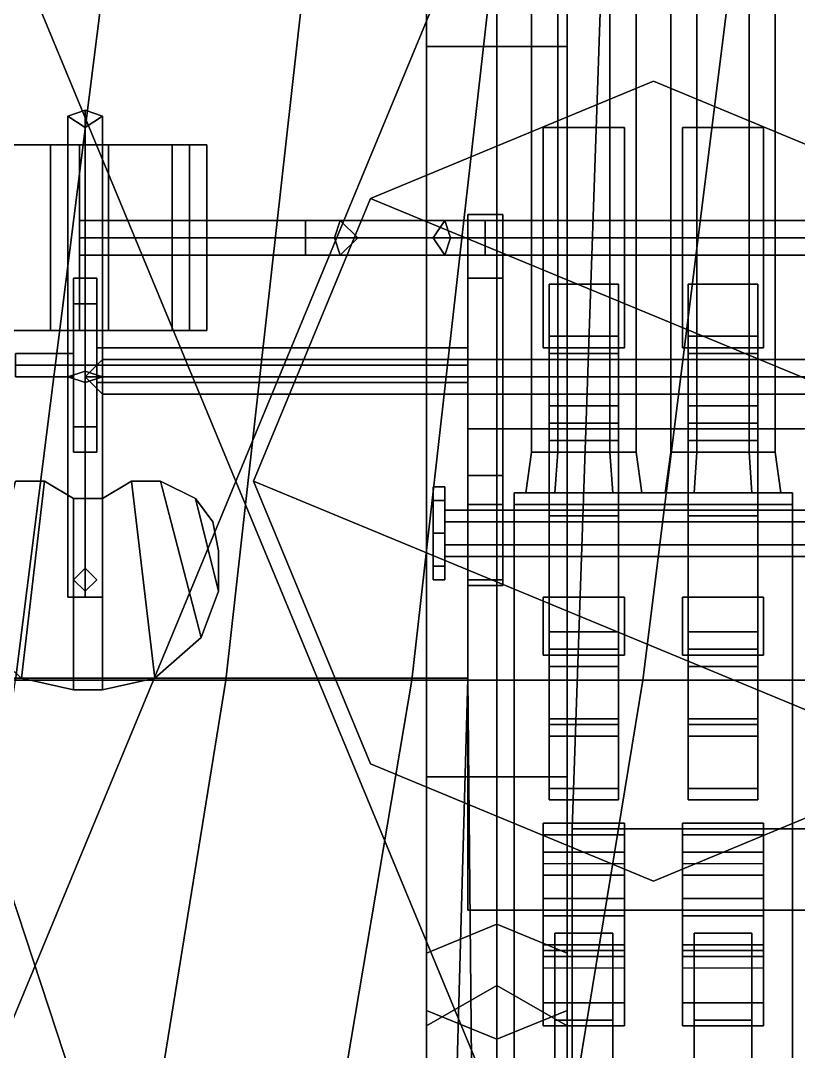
# Model space of a CAD drawing. Header units: millimetres. Extents: x -6 to 6, y -93 to 86.
# Drawn here: x -4.551 to -3.21, y 24.936 to 26.715 of the extents above; entities that cross this region are included whole.
import ezdxf

# ---------------------------------------------------------------- set-up
doc = ezdxf.new("R2010")
doc.units = ezdxf.units.MM
for name, color, linetype in [('boats', 1, 'Continuous'), ('gun', 1, 'Continuous'), ('sleeve', 5, 'Continuous'), ('turret', 2, 'Continuous')]:
    doc.layers.add(name, color=color, linetype=linetype)

msp = doc.modelspace()

# ---------------------------------------------------------------- linework, layer by layer
for points in [[(5.1242, 29.9242, 4.846), (-5.1242, 29.9242, 4.846), (-5.3986, 25.5766, 4.6493), (5.3986, 25.5766, 4.6493)], [(-4.7826, 29.9242, 4.0023), (-4.4203, 29.9242, 2.8791), (-4.9586, 25.5766, 1.963), (-5.2329, 25.5766, 3.4692)], [(-4.4203, 29.9242, 2.8791), (-4.0114, 29.9242, 1.2849), (-4.5601, 25.5766, 0.3998), (-4.9586, 25.5766, 1.963)], [(-4.0114, 29.9242, 1.2849), (-3.7112, 29.9242, -0.066), (-4.1977, 25.5766, -0.7078), (-4.5601, 25.5766, 0.3998)], [(-3.7112, 29.9242, -0.066), (-3.3851, 29.9242, -0.9873), (-3.8768, 25.5766, -1.4325), (-4.1977, 25.5766, -0.7078)], [(-3.3851, 29.9242, -0.9873), (-2.9348, 29.9242, -1.8258), (-3.4783, 25.5766, -2.1105), (-3.8768, 25.5766, -1.4325)], [(-2.9348, 29.9242, -1.8258), (-2.5673, 29.9242, -2.4211), (-2.9917, 25.5766, -2.6695), (-3.4783, 25.5766, -2.1105)], [(3.6, 25.32, 6.73), (3.49, 28.54, 6.92), (-3.49, 28.54, 6.92), (-3.6, 25.32, 6.73)], [(-3.49, 28.54, 6.92), (-3.49, 28.54, 4.78), (-3.6, 25.32, 4.63), (-3.6, 25.32, 6.73)], [(-4.6904, 24.6896, 6.71), (-3.46, 27.66, 6.86), (-4.6904, 27.1504, 6.84), (-5.2, 25.92, 6.77)], [(-3.46, 24.18, 6.7), (-4.6904, 27.1504, 6.84), (-3.46, 27.66, 6.86), (-2.2296, 24.6896, 6.71)], [(-3.46, 24.18, 6.7), (-2.2296, 27.1504, 6.84), (-3.46, 27.66, 6.86), (-4.6904, 24.6896, 6.71)], [(-4.6904, 24.6896, 6.71), (-5.2, 25.92, 6.77), (-4.6904, 27.1504, 6.84), (-3.46, 24.18, 6.7)], [(5.3986, 25.5766, 4.6493), (-5.3986, 25.5766, 4.6493), (-5.7143, 21.319, 4.3646), (5.7143, 21.319, 4.3646)], [(-4.5601, 25.5766, 0.3998), (-4.1977, 25.5766, -0.7078), (-4.8861, 21.319, -0.7078), (-5.1967, 21.319, 0.3998)], [(-4.1977, 25.5766, -0.7078), (-3.8768, 25.5766, -1.4325), (-4.5963, 21.319, -1.4325), (-4.8861, 21.319, -0.7078)], [(-3.8768, 25.5766, -1.4325), (-3.4783, 25.5766, -2.1105), (-4.177, 21.319, -2.1105), (-4.5963, 21.319, -1.4325)], [(-3.4783, 25.5766, -2.1105), (-2.9917, 25.5766, -2.6695), (-3.6491, 21.319, -2.6695), (-4.177, 21.319, -2.1105)], [(-2.9917, 25.5766, -2.6695), (-2.588, 25.5766, -3.0267), (-3.1418, 21.319, -3.0267), (-3.6491, 21.319, -2.6695)], [(3.6, 16.04, 6.49), (3.6, 25.32, 6.73), (-3.6, 25.32, 6.73), (-3.6, 16.04, 6.49)], [(-3.6, 25.32, 6.73), (-3.6, 25.32, 4.47), (-3.6, 16.04, 4.19), (-3.6, 16.04, 6.49)]]:
    msp.add_3dface(points)
at = {"layer": 'boats'}
for points in [[(-3.73, 26.67, 4.9), (-3.8512, 26.67, 4.97), (-3.8512, 27.0731, 5.1369), (-3.73, 27.1225, 5.0875)], [(-3.73, 27.1225, 5.9925), (-3.8512, 27.0731, 5.9431), (-3.8512, 26.67, 6.11), (-3.73, 26.67, 6.18)], [(-3.6088, 26.67, 4.97), (-3.73, 26.67, 4.9), (-3.73, 27.1225, 5.0875), (-3.6088, 27.0731, 5.1369)], [(-3.6088, 27.0731, 5.9431), (-3.73, 27.1225, 5.9925), (-3.73, 26.67, 6.18), (-3.6088, 26.67, 6.11)], [(-3.6088, 26.67, 5.11), (-3.6088, 25.41, 5.11), (-3.6088, 27.1, 5.54), (-3.6088, 26.9741, 5.2359)], [(-3.6088, 26.9741, 5.2359), (-3.6088, 27.1, 5.54), (-3.6088, 25.41, 5.11), (-3.6088, 26.67, 5.11)], [(-3.6088, 27.1, 5.54), (-3.6088, 26.9741, 5.8441), (-3.6088, 25.1059, 5.2359), (-3.6088, 25.41, 5.11)], [(-3.6088, 25.41, 5.11), (-3.6088, 25.1059, 5.2359), (-3.6088, 26.9741, 5.8441), (-3.6088, 27.1, 5.54)], [(-3.8512, 27.0731, 5.9431), (-3.8512, 26.9741, 5.8441), (-3.8512, 26.67, 5.97), (-3.8512, 26.67, 6.11)], [(-3.8512, 26.67, 4.97), (-3.8512, 26.67, 5.11), (-3.8512, 26.9741, 5.2359), (-3.8512, 27.0731, 5.1369)], [(-3.6088, 26.9741, 5.8441), (-3.6088, 27.0731, 5.9431), (-3.6088, 26.67, 6.11), (-3.6088, 26.67, 5.97)], [(-3.6088, 26.67, 5.11), (-3.6088, 26.67, 4.97), (-3.6088, 27.0731, 5.1369), (-3.6088, 26.9741, 5.2359)], [(-3.8512, 26.9741, 5.8441), (-3.73, 26.9246, 5.7946), (-3.73, 26.67, 5.9), (-3.8512, 26.67, 5.97)], [(-3.8512, 26.67, 5.11), (-3.73, 26.67, 5.18), (-3.73, 26.9246, 5.2854), (-3.8512, 26.9741, 5.2359)], [(-3.73, 26.9246, 5.7946), (-3.6088, 26.9741, 5.8441), (-3.6088, 26.67, 5.97), (-3.73, 26.67, 5.9)], [(-3.73, 26.67, 5.18), (-3.6088, 26.67, 5.11), (-3.6088, 26.9741, 5.2359), (-3.73, 26.9246, 5.2854)], [(-3.6088, 26.67, 5.97), (-3.6088, 26.9741, 5.8441), (-3.6088, 25.1059, 5.2359), (-3.6088, 24.98, 5.54)], [(-3.6088, 24.98, 5.54), (-3.6088, 25.1059, 5.2359), (-3.6088, 26.9741, 5.8441), (-3.6088, 26.67, 5.97)], [(-3.73, 25.41, 5.9), (-3.8512, 25.41, 5.97), (-3.8512, 26.67, 5.97), (-3.73, 26.67, 5.9)], [(-3.73, 25.41, 4.9), (-3.8512, 25.41, 4.97), (-3.8512, 26.67, 4.97), (-3.73, 26.67, 4.9)], [(-3.8512, 25.41, 4.97), (-3.8512, 25.41, 5.11), (-3.8512, 26.67, 5.11), (-3.8512, 26.67, 4.97)], [(-3.8512, 25.41, 5.11), (-3.73, 25.41, 5.18), (-3.73, 26.67, 5.18), (-3.8512, 26.67, 5.11)], [(-3.8512, 25.41, 5.97), (-3.8512, 25.41, 6.11), (-3.8512, 26.67, 6.11), (-3.8512, 26.67, 5.97)], [(-3.8512, 25.41, 6.11), (-3.73, 25.41, 6.18), (-3.73, 26.67, 6.18), (-3.8512, 26.67, 6.11)], [(-3.6088, 25.41, 5.97), (-3.73, 25.41, 5.9), (-3.73, 26.67, 5.9), (-3.6088, 26.67, 5.97)], [(-3.6088, 25.41, 4.97), (-3.73, 25.41, 4.9), (-3.73, 26.67, 4.9), (-3.6088, 26.67, 4.97)], [(-3.73, 25.41, 5.18), (-3.6088, 25.41, 5.11), (-3.6088, 26.67, 5.11), (-3.73, 26.67, 5.18)], [(-3.73, 25.41, 6.18), (-3.6088, 25.41, 6.11), (-3.6088, 26.67, 6.11), (-3.73, 26.67, 6.18)], [(-3.6088, 25.1059, 5.8441), (-3.6088, 24.98, 5.54), (-3.6088, 26.67, 5.97), (-3.6088, 25.41, 5.97)], [(-3.6088, 25.41, 5.97), (-3.6088, 26.67, 5.97), (-3.6088, 24.98, 5.54), (-3.6088, 25.1059, 5.8441)], [(-3.6088, 25.41, 5.11), (-3.6088, 25.41, 4.97), (-3.6088, 26.67, 4.97), (-3.6088, 26.67, 5.11)], [(-3.6088, 25.41, 6.11), (-3.6088, 25.41, 5.97), (-3.6088, 26.67, 5.97), (-3.6088, 26.67, 6.11)], [(-3.8512, 25.41, 6.11), (-3.8512, 25.41, 5.97), (-3.8512, 25.1059, 5.8441), (-3.8512, 25.0069, 5.9431)], [(-3.8512, 25.41, 5.97), (-3.73, 25.41, 5.9), (-3.73, 25.1554, 5.7946), (-3.8512, 25.1059, 5.8441)], [(-3.73, 24.9575, 5.0875), (-3.8512, 25.0069, 5.1369), (-3.8512, 25.41, 4.97), (-3.73, 25.41, 4.9)], [(-3.8512, 25.0069, 5.1369), (-3.8512, 25.1059, 5.2359), (-3.8512, 25.41, 5.11), (-3.8512, 25.41, 4.97)], [(-3.8512, 25.1059, 5.2359), (-3.73, 25.1554, 5.2854), (-3.73, 25.41, 5.18), (-3.8512, 25.41, 5.11)], [(-3.73, 25.41, 6.18), (-3.8512, 25.41, 6.11), (-3.8512, 25.0069, 5.9431), (-3.73, 24.9575, 5.9925)], [(-3.73, 25.41, 5.9), (-3.6088, 25.41, 5.97), (-3.6088, 25.1059, 5.8441), (-3.73, 25.1554, 5.7946)], [(-3.73, 25.1554, 5.2854), (-3.6088, 25.1059, 5.2359), (-3.6088, 25.41, 5.11), (-3.73, 25.41, 5.18)], [(-3.6088, 25.0069, 5.1369), (-3.73, 24.9575, 5.0875), (-3.73, 25.41, 4.9), (-3.6088, 25.41, 4.97)], [(-3.6088, 25.41, 6.11), (-3.73, 25.41, 6.18), (-3.73, 24.9575, 5.9925), (-3.6088, 25.0069, 5.9431)], [(-3.6088, 25.41, 5.97), (-3.6088, 25.41, 6.11), (-3.6088, 25.0069, 5.9431), (-3.6088, 25.1059, 5.8441)], [(-3.6088, 25.1059, 5.2359), (-3.6088, 25.0069, 5.1369), (-3.6088, 25.41, 4.97), (-3.6088, 25.41, 5.11)], [(-3.8512, 25.1059, 5.8441), (-3.73, 25.1554, 5.7946), (-3.73, 25.05, 5.54), (-3.8512, 24.98, 5.54)], [(-3.8512, 24.98, 5.54), (-3.73, 25.05, 5.54), (-3.73, 25.1554, 5.2854), (-3.8512, 25.1059, 5.2359)], [(-3.73, 25.1554, 5.7946), (-3.6088, 25.1059, 5.8441), (-3.6088, 24.98, 5.54), (-3.73, 25.05, 5.54)], [(-3.73, 25.05, 5.54), (-3.6088, 24.98, 5.54), (-3.6088, 25.1059, 5.2359), (-3.73, 25.1554, 5.2854)], [(-3.8512, 25.0069, 5.9431), (-3.8512, 25.1059, 5.8441), (-3.8512, 24.98, 5.54), (-3.8512, 24.84, 5.54)], [(-3.8512, 24.84, 5.54), (-3.8512, 24.98, 5.54), (-3.8512, 25.1059, 5.2359), (-3.8512, 25.0069, 5.1369)], [(-3.6088, 25.1059, 5.8441), (-3.6088, 25.0069, 5.9431), (-3.6088, 24.84, 5.54), (-3.6088, 24.98, 5.54)], [(-3.6088, 24.98, 5.54), (-3.6088, 24.84, 5.54), (-3.6088, 25.0069, 5.1369), (-3.6088, 25.1059, 5.2359)], [(-3.73, 24.9575, 5.9925), (-3.8512, 25.0069, 5.9431), (-3.8512, 24.84, 5.54), (-3.73, 24.77, 5.54)], [(-3.73, 24.77, 5.54), (-3.8512, 24.84, 5.54), (-3.8512, 25.0069, 5.1369), (-3.73, 24.9575, 5.0875)], [(-3.6088, 25.0069, 5.9431), (-3.73, 24.9575, 5.9925), (-3.73, 24.77, 5.54), (-3.6088, 24.84, 5.54)], [(-3.6088, 24.84, 5.54), (-3.73, 24.77, 5.54), (-3.73, 24.9575, 5.0875), (-3.6088, 25.0069, 5.1369)]]:
    msp.add_3dface(points, dxfattribs=at)
at = {"layer": 'gun'}
for points in [[(-3.625, 25.97, 8.3321), (-3.67, 25.97, 8.41), (-3.67, 27.01, 8.41), (-3.625, 27.01, 8.3321)], [(-3.67, 25.97, 8.41), (-3.625, 25.97, 8.4879), (-3.625, 27.01, 8.4879), (-3.67, 27.01, 8.41)], [(-3.535, 25.97, 8.3321), (-3.625, 25.97, 8.3321), (-3.625, 27.01, 8.3321), (-3.535, 27.01, 8.3321)], [(-3.625, 25.97, 8.4879), (-3.535, 25.97, 8.4879), (-3.535, 27.01, 8.4879), (-3.625, 27.01, 8.4879)], [(-3.49, 25.97, 8.41), (-3.535, 25.97, 8.3321), (-3.535, 27.01, 8.3321), (-3.49, 27.01, 8.41)], [(-3.535, 25.97, 8.4879), (-3.49, 25.97, 8.41), (-3.49, 27.01, 8.41), (-3.535, 27.01, 8.4879)], [(-3.385, 25.97, 8.3321), (-3.43, 25.97, 8.41), (-3.43, 27.01, 8.41), (-3.385, 27.01, 8.3321)], [(-3.43, 25.97, 8.41), (-3.385, 25.97, 8.4879), (-3.385, 27.01, 8.4879), (-3.43, 27.01, 8.41)], [(-3.295, 25.97, 8.3321), (-3.385, 25.97, 8.3321), (-3.385, 27.01, 8.3321), (-3.295, 27.01, 8.3321)], [(-3.385, 25.97, 8.4879), (-3.295, 25.97, 8.4879), (-3.295, 27.01, 8.4879), (-3.385, 27.01, 8.4879)], [(-3.25, 25.97, 8.41), (-3.295, 25.97, 8.3321), (-3.295, 27.01, 8.3321), (-3.25, 27.01, 8.41)], [(-3.295, 25.97, 8.4879), (-3.25, 25.97, 8.41), (-3.25, 27.01, 8.41), (-3.295, 27.01, 8.4879)]]:
    msp.add_3dface(points, dxfattribs=at)
at = {"layer": 'sleeve'}
for points in [[(-3.65, 26.15, 8.32), (-3.65, 26.53, 8.32), (-3.51, 26.53, 8.32), (-3.51, 26.15, 8.32)], [(-3.51, 26.15, 8.6), (-3.51, 26.53, 8.6), (-3.65, 26.53, 8.6), (-3.65, 26.15, 8.6)], [(-3.51, 26.53, 8.6), (-3.51, 26.53, 8.32), (-3.65, 26.53, 8.32), (-3.65, 26.53, 8.6)], [(-3.65, 26.53, 8.6), (-3.65, 26.53, 8.32), (-3.65, 26.15, 8.32), (-3.65, 26.15, 8.6)], [(-3.51, 26.15, 8.32), (-3.51, 26.53, 8.32), (-3.51, 26.53, 8.6), (-3.51, 26.15, 8.6)], [(-3.27, 26.53, 8.6), (-3.27, 26.53, 8.32), (-3.41, 26.53, 8.32), (-3.41, 26.53, 8.6)], [(-3.41, 26.15, 8.32), (-3.41, 26.53, 8.32), (-3.27, 26.53, 8.32), (-3.27, 26.15, 8.32)], [(-3.41, 26.53, 8.6), (-3.41, 26.53, 8.32), (-3.41, 26.15, 8.32), (-3.41, 26.15, 8.6)], [(-3.27, 26.15, 8.6), (-3.27, 26.53, 8.6), (-3.41, 26.53, 8.6), (-3.41, 26.15, 8.6)], [(-3.27, 26.15, 8.32), (-3.27, 26.53, 8.32), (-3.27, 26.53, 8.6), (-3.27, 26.15, 8.6)], [(-4.58, 26.5, 8.52), (-4.54, 26.5, 8.56), (-4.52, 26.5, 8.55), (-4.56, 26.5, 8.51)], [(-4.56, 26.5, 8.51), (-4.52, 26.5, 8.55), (-4.54, 26.5, 8.56), (-4.58, 26.5, 8.52)], [(-4.53, 26.5, 8.51), (-4.38, 26.5, 8.51), (-4.36, 26.5, 8.47), (-4.55, 26.5, 8.47)], [(-4.55, 26.5, 8.47), (-4.36, 26.5, 8.47), (-4.38, 26.5, 8.51), (-4.53, 26.5, 8.51)], [(-4.55, 26.5, 8.43), (-4.36, 26.5, 8.43), (-4.36, 26.5, 8.47), (-4.55, 26.5, 8.47)], [(-4.55, 26.5, 8.47), (-4.36, 26.5, 8.47), (-4.36, 26.5, 8.43), (-4.55, 26.5, 8.43)], [(-4.55, 26.5, 8.43), (-4.36, 26.5, 8.43), (-4.38, 26.5, 8.39), (-4.53, 26.5, 8.39)], [(-4.53, 26.5, 8.39), (-4.38, 26.5, 8.39), (-4.36, 26.5, 8.43), (-4.55, 26.5, 8.43)], [(-4.52, 26.5, 8.55), (-4.48, 26.5, 8.57), (-4.49, 26.5, 8.59), (-4.54, 26.5, 8.56)], [(-4.54, 26.5, 8.56), (-4.49, 26.5, 8.59), (-4.48, 26.5, 8.57), (-4.52, 26.5, 8.55)], [(-4.48, 26.5, 8.54), (-4.43, 26.5, 8.54), (-4.38, 26.5, 8.51), (-4.53, 26.5, 8.51)], [(-4.53, 26.5, 8.51), (-4.38, 26.5, 8.51), (-4.43, 26.5, 8.54), (-4.48, 26.5, 8.54)], [(-4.53, 26.5, 8.39), (-4.38, 26.5, 8.39), (-4.43, 26.5, 8.36), (-4.48, 26.5, 8.36)], [(-4.48, 26.5, 8.36), (-4.43, 26.5, 8.36), (-4.38, 26.5, 8.39), (-4.53, 26.5, 8.39)], [(-4.4, 26.5, 8.33), (-4.45, 26.5, 8.3), (-4.5, 26.5, 8.33), (-4.45, 26.5, 8.36)], [(-4.5, 26.5, 8.33), (-4.45, 26.5, 8.3), (-4.45, 26.18, 8.3), (-4.5, 26.18, 8.33)], [(-4.45, 26.5, 8.36), (-4.5, 26.5, 8.33), (-4.5, 26.18, 8.33), (-4.45, 26.18, 8.36)], [(-4.49, 26.5, 8.59), (-4.41, 26.5, 8.59), (-4.43, 26.5, 8.57), (-4.48, 26.5, 8.57)], [(-4.48, 26.5, 8.57), (-4.43, 26.5, 8.57), (-4.41, 26.5, 8.59), (-4.49, 26.5, 8.59)], [(-4.45, 26.5, 8.3), (-4.4, 26.5, 8.33), (-4.4, 26.18, 8.33), (-4.45, 26.18, 8.3)], [(-4.4, 26.5, 8.33), (-4.45, 26.5, 8.36), (-4.45, 26.18, 8.36), (-4.4, 26.18, 8.33)], [(-4.43, 26.5, 8.57), (-4.37, 26.5, 8.54), (-4.35, 26.5, 8.55), (-4.41, 26.5, 8.59)], [(-4.41, 26.5, 8.59), (-4.35, 26.5, 8.55), (-4.37, 26.5, 8.54), (-4.43, 26.5, 8.57)], [(-4.35, 26.5, 8.55), (-4.25, 26.5, 8.38), (-4.27, 26.5, 8.37), (-4.37, 26.5, 8.54)], [(-4.37, 26.5, 8.54), (-4.27, 26.5, 8.37), (-4.25, 26.5, 8.38), (-4.35, 26.5, 8.55)], [(-4.23, 26.5, 8.38), (-4.26, 26.5, 8.35), (-4.29, 26.5, 8.38), (-4.26, 26.5, 8.41)], [(-4.29, 26.5, 8.38), (-4.26, 26.5, 8.35), (-4.26, 26.18, 8.35), (-4.29, 26.18, 8.38)], [(-4.26, 26.5, 8.41), (-4.29, 26.5, 8.38), (-4.29, 26.18, 8.38), (-4.26, 26.18, 8.41)], [(-4.26, 26.5, 8.35), (-4.23, 26.5, 8.38), (-4.23, 26.18, 8.38), (-4.26, 26.18, 8.35)], [(-4.23, 26.5, 8.38), (-4.26, 26.5, 8.41), (-4.26, 26.18, 8.41), (-4.23, 26.18, 8.38)], [(-4.45, 26.34, 8.3), (-4.45, 26.37, 8.33), (-4.06, 26.37, 8.33), (-4.06, 26.34, 8.3)], [(-4.45, 26.37, 8.33), (-4.45, 26.34, 8.36), (-4.06, 26.34, 8.36), (-4.06, 26.37, 8.33)], [(-4.06, 26.34, 8.3), (-4.06, 26.37, 8.33), (-4, 26.37, 8.35), (-3.97, 26.34, 8.34)], [(-4.06, 26.37, 8.33), (-4.06, 26.34, 8.36), (-4.01, 26.34, 8.37), (-4, 26.37, 8.35)], [(-4, 26.37, 8.35), (-4.01, 26.34, 8.37), (-3.84, 26.34, 8.54), (-3.82, 26.37, 8.52)], [(-3.97, 26.34, 8.34), (-4, 26.37, 8.35), (-3.82, 26.37, 8.52), (-3.81, 26.34, 8.49)], [(-3.82, 26.37, 8.52), (-3.84, 26.34, 8.54), (-3.75, 26.34, 8.58), (-3.75, 26.37, 8.55)], [(-3.81, 26.34, 8.49), (-3.82, 26.37, 8.52), (-3.75, 26.37, 8.55), (-3.75, 26.34, 8.52)], [(-3.17, 26.37, 8.55), (-3.17, 26.34, 8.52), (-3.75, 26.34, 8.52), (-3.75, 26.37, 8.55)], [(-3.17, 26.34, 8.58), (-3.17, 26.37, 8.55), (-3.75, 26.37, 8.55), (-3.75, 26.34, 8.58)], [(-4.45, 26.31, 8.33), (-4.45, 26.34, 8.3), (-4.06, 26.34, 8.3), (-4.06, 26.31, 8.33)], [(-4.45, 26.34, 8.36), (-4.45, 26.31, 8.33), (-4.06, 26.31, 8.33), (-4.06, 26.34, 8.36)], [(-4.06, 26.31, 8.33), (-4.06, 26.34, 8.3), (-3.97, 26.34, 8.34), (-4, 26.31, 8.35)], [(-4.06, 26.34, 8.36), (-4.06, 26.31, 8.33), (-4, 26.31, 8.35), (-4.01, 26.34, 8.37)], [(-4.01, 26.34, 8.37), (-4, 26.31, 8.35), (-3.82, 26.31, 8.52), (-3.84, 26.34, 8.54)], [(-4, 26.31, 8.35), (-3.97, 26.34, 8.34), (-3.81, 26.34, 8.49), (-3.82, 26.31, 8.52)], [(-3.84, 26.34, 8.54), (-3.82, 26.31, 8.52), (-3.75, 26.31, 8.55), (-3.75, 26.34, 8.58)], [(-3.82, 26.31, 8.52), (-3.81, 26.34, 8.49), (-3.75, 26.34, 8.52), (-3.75, 26.31, 8.55)], [(-3.17, 26.34, 8.52), (-3.17, 26.31, 8.55), (-3.75, 26.31, 8.55), (-3.75, 26.34, 8.52)], [(-3.17, 26.31, 8.55), (-3.17, 26.34, 8.58), (-3.75, 26.34, 8.58), (-3.75, 26.31, 8.55)], [(-3.64, 26.17, 8.03), (-3.64, 26.05, 8.07), (-3.64, 26.14, 8.14), (-3.64, 26.26, 8.14)], [(-3.52, 26.26, 8.14), (-3.52, 26.17, 8.03), (-3.64, 26.17, 8.03), (-3.64, 26.26, 8.14)], [(-3.64, 26.26, 8.14), (-3.64, 26.14, 8.14), (-3.52, 26.14, 8.14), (-3.52, 26.26, 8.14)], [(-3.52, 26.14, 8.14), (-3.52, 26.05, 8.07), (-3.52, 26.17, 8.03), (-3.52, 26.26, 8.14)], [(-3.4, 26.17, 8.03), (-3.4, 26.05, 8.07), (-3.4, 26.14, 8.14), (-3.4, 26.26, 8.14)], [(-3.28, 26.26, 8.14), (-3.28, 26.17, 8.03), (-3.4, 26.17, 8.03), (-3.4, 26.26, 8.14)], [(-3.4, 26.26, 8.14), (-3.4, 26.14, 8.14), (-3.28, 26.14, 8.14), (-3.28, 26.26, 8.14)], [(-3.28, 26.14, 8.14), (-3.28, 26.05, 8.07), (-3.28, 26.17, 8.03), (-3.28, 26.26, 8.14)], [(-4.56, 26.18, 8.51), (-4.52, 26.18, 8.55), (-4.54, 26.18, 8.56), (-4.58, 26.18, 8.52)], [(-4.58, 26.18, 8.52), (-4.54, 26.18, 8.56), (-4.52, 26.18, 8.55), (-4.56, 26.18, 8.51)], [(-4.54, 26.18, 8.56), (-4.49, 26.18, 8.59), (-4.48, 26.18, 8.57), (-4.52, 26.18, 8.55)], [(-4.52, 26.18, 8.55), (-4.48, 26.18, 8.57), (-4.49, 26.18, 8.59), (-4.54, 26.18, 8.56)], [(-4.45, 26.18, 8.36), (-4.5, 26.18, 8.33), (-4.45, 26.18, 8.3), (-4.4, 26.18, 8.33)], [(-4.48, 26.18, 8.57), (-4.43, 26.18, 8.57), (-4.41, 26.18, 8.59), (-4.49, 26.18, 8.59)], [(-4.49, 26.18, 8.59), (-4.41, 26.18, 8.59), (-4.43, 26.18, 8.57), (-4.48, 26.18, 8.57)], [(-4.41, 26.18, 8.59), (-4.35, 26.18, 8.55), (-4.37, 26.18, 8.54), (-4.43, 26.18, 8.57)], [(-4.43, 26.18, 8.57), (-4.37, 26.18, 8.54), (-4.35, 26.18, 8.55), (-4.41, 26.18, 8.59)], [(-4.37, 26.18, 8.54), (-4.27, 26.18, 8.37), (-4.25, 26.18, 8.38), (-4.35, 26.18, 8.55)], [(-4.35, 26.18, 8.55), (-4.25, 26.18, 8.38), (-4.27, 26.18, 8.37), (-4.37, 26.18, 8.54)], [(-4.26, 26.18, 8.41), (-4.29, 26.18, 8.38), (-4.26, 26.18, 8.35), (-4.23, 26.18, 8.38)], [(-3.64, 26.02, 7.94), (-3.64, 25.99, 8.03), (-3.64, 26.05, 8.07), (-3.64, 26.17, 8.03)], [(-3.52, 26.17, 8.03), (-3.52, 26.02, 7.94), (-3.64, 26.02, 7.94), (-3.64, 26.17, 8.03)], [(-3.52, 26.05, 8.07), (-3.52, 25.99, 8.03), (-3.52, 26.02, 7.94), (-3.52, 26.17, 8.03)], [(-3.4, 26.02, 7.94), (-3.4, 25.99, 8.03), (-3.4, 26.05, 8.07), (-3.4, 26.17, 8.03)], [(-3.28, 26.17, 8.03), (-3.28, 26.02, 7.94), (-3.4, 26.02, 7.94), (-3.4, 26.17, 8.03)], [(-3.28, 26.05, 8.07), (-3.28, 25.99, 8.03), (-3.28, 26.02, 7.94), (-3.28, 26.17, 8.03)], [(-3.65, 26.15, 8.6), (-3.65, 26.15, 8.32), (-3.51, 26.15, 8.32), (-3.51, 26.15, 8.6)], [(-3.41, 26.15, 8.6), (-3.41, 26.15, 8.32), (-3.27, 26.15, 8.32), (-3.27, 26.15, 8.6)], [(-3.64, 26.14, 8.14), (-3.64, 26.05, 8.07), (-3.52, 26.05, 8.07), (-3.52, 26.14, 8.14)], [(-3.4, 26.14, 8.14), (-3.4, 26.05, 8.07), (-3.28, 26.05, 8.07), (-3.28, 26.14, 8.14)], [(-3.64, 26.05, 8.07), (-3.64, 25.99, 8.03), (-3.52, 25.99, 8.03), (-3.52, 26.05, 8.07)], [(-3.4, 26.05, 8.07), (-3.4, 25.99, 8.03), (-3.28, 25.99, 8.03), (-3.28, 26.05, 8.07)], [(-3.64, 25.86, 7.9), (-3.64, 25.86, 8), (-3.64, 25.99, 8.03), (-3.64, 26.02, 7.94)], [(-3.52, 26.02, 7.94), (-3.52, 25.86, 7.9), (-3.64, 25.86, 7.9), (-3.64, 26.02, 7.94)], [(-3.52, 25.99, 8.03), (-3.52, 25.86, 8), (-3.52, 25.86, 7.9), (-3.52, 26.02, 7.94)], [(-3.4, 25.86, 7.9), (-3.4, 25.86, 8), (-3.4, 25.99, 8.03), (-3.4, 26.02, 7.94)], [(-3.28, 26.02, 7.94), (-3.28, 25.86, 7.9), (-3.4, 25.86, 7.9), (-3.4, 26.02, 7.94)], [(-3.28, 25.99, 8.03), (-3.28, 25.86, 8), (-3.28, 25.86, 7.9), (-3.28, 26.02, 7.94)], [(-3.64, 25.99, 8.03), (-3.64, 25.86, 8), (-3.52, 25.86, 8), (-3.52, 25.99, 8.03)], [(-3.4, 25.99, 8.03), (-3.4, 25.86, 8), (-3.28, 25.86, 8), (-3.28, 25.99, 8.03)], [(-3.625, 25.97, 8.4879), (-3.67, 25.97, 8.41), (-3.68, 25.9, 8.41), (-3.63, 25.9, 8.4966)], [(-3.67, 25.97, 8.41), (-3.625, 25.97, 8.3321), (-3.63, 25.9, 8.3234), (-3.68, 25.9, 8.41)], [(-3.535, 25.97, 8.4879), (-3.625, 25.97, 8.4879), (-3.63, 25.9, 8.4966), (-3.53, 25.9, 8.4966)], [(-3.625, 25.97, 8.3321), (-3.535, 25.97, 8.3321), (-3.53, 25.9, 8.3234), (-3.63, 25.9, 8.3234)], [(-3.49, 25.97, 8.41), (-3.535, 25.97, 8.4879), (-3.53, 25.9, 8.4966), (-3.48, 25.9, 8.41)], [(-3.535, 25.97, 8.3321), (-3.49, 25.97, 8.41), (-3.48, 25.9, 8.41), (-3.53, 25.9, 8.3234)], [(-3.385, 25.97, 8.4879), (-3.43, 25.97, 8.41), (-3.44, 25.9, 8.41), (-3.39, 25.9, 8.4966)], [(-3.43, 25.97, 8.41), (-3.385, 25.97, 8.3321), (-3.39, 25.9, 8.3234), (-3.44, 25.9, 8.41)], [(-3.295, 25.97, 8.4879), (-3.385, 25.97, 8.4879), (-3.39, 25.9, 8.4966), (-3.29, 25.9, 8.4966)], [(-3.385, 25.97, 8.3321), (-3.295, 25.97, 8.3321), (-3.29, 25.9, 8.3234), (-3.39, 25.9, 8.3234)], [(-3.25, 25.97, 8.41), (-3.295, 25.97, 8.4879), (-3.29, 25.9, 8.4966), (-3.24, 25.9, 8.41)], [(-3.295, 25.97, 8.3321), (-3.25, 25.97, 8.41), (-3.24, 25.9, 8.41), (-3.29, 25.9, 8.3234)], [(-3.84, 25.83, 8.49), (-3.84, 25.8866, 8.4666), (-3.84, 25.91, 8.41), (-3.84, 25.7734, 8.4666)], [(-3.84, 25.7734, 8.4666), (-3.84, 25.91, 8.41), (-3.84, 25.8866, 8.3534), (-3.84, 25.75, 8.41)], [(-3.84, 25.8866, 8.3534), (-3.84, 25.91, 8.41), (-3.82, 25.91, 8.41), (-3.82, 25.8866, 8.3534)], [(-3.84, 25.91, 8.41), (-3.84, 25.8866, 8.4666), (-3.82, 25.8866, 8.4666), (-3.82, 25.91, 8.41)], [(-3.82, 25.91, 8.41), (-3.82, 25.7734, 8.4666), (-3.82, 25.75, 8.41), (-3.82, 25.8866, 8.3534)], [(-3.82, 25.8866, 8.4666), (-3.82, 25.83, 8.49), (-3.82, 25.7734, 8.4666), (-3.82, 25.91, 8.41)], [(-3.7, 25.9, 8.51), (-3.7, 25.9, 8.31), (-3.7, 25.88, 8.24), (-3.7, 25.88, 8.55)], [(-3.22, 25.88, 8.55), (-3.22, 25.9, 8.51), (-3.7, 25.9, 8.51), (-3.7, 25.88, 8.55)], [(-3.22, 25.9, 8.51), (-3.22, 25.9, 8.31), (-3.7, 25.9, 8.31), (-3.7, 25.9, 8.51)], [(-3.7, 25.88, 8.24), (-3.7, 25.9, 8.31), (-3.22, 25.9, 8.31), (-3.22, 25.88, 8.24)], [(-3.22, 25.88, 8.24), (-3.22, 25.9, 8.31), (-3.22, 25.9, 8.51), (-3.22, 25.88, 8.55)], [(-3.84, 25.75, 8.41), (-3.84, 25.8866, 8.3534), (-3.84, 25.83, 8.33), (-3.84, 25.7734, 8.3534)], [(-3.84, 25.83, 8.33), (-3.84, 25.8866, 8.3534), (-3.82, 25.8866, 8.3534), (-3.82, 25.83, 8.33)], [(-3.84, 25.8866, 8.4666), (-3.84, 25.83, 8.49), (-3.82, 25.83, 8.49), (-3.82, 25.8866, 8.4666)], [(-3.82, 25.8866, 8.3534), (-3.82, 25.75, 8.41), (-3.82, 25.7734, 8.3534), (-3.82, 25.83, 8.33)], [(-3.7, 25.88, 8.55), (-3.7, 25.88, 8.24), (-3.7, 24.89, 8.24), (-3.7, 24.89, 8.55)], [(-3.7, 24.89, 8.24), (-3.7, 25.88, 8.24), (-3.22, 25.88, 8.24), (-3.22, 24.89, 8.24)], [(-3.22, 24.85, 8.55), (-3.22, 25.88, 8.55), (-3.7, 25.88, 8.55), (-3.7, 24.85, 8.55)], [(-3.22, 24.89, 8.24), (-3.22, 25.88, 8.24), (-3.22, 25.88, 8.55), (-3.22, 24.89, 8.55)], [(-3.82, 25.87, 8.41), (-3.82, 25.85, 8.4446), (-3.1, 25.85, 8.4446), (-3.1, 25.87, 8.41)], [(-3.82, 25.85, 8.3754), (-3.82, 25.87, 8.41), (-3.1, 25.87, 8.41), (-3.1, 25.85, 8.3754)], [(-3.52, 25.79, 8), (-3.52, 25.86, 8), (-3.64, 25.86, 8), (-3.64, 25.79, 8)], [(-3.64, 25.79, 8), (-3.64, 25.86, 8), (-3.64, 25.86, 7.9), (-3.64, 25.79, 7.9)], [(-3.64, 25.79, 7.9), (-3.64, 25.86, 7.9), (-3.52, 25.86, 7.9), (-3.52, 25.79, 7.9)], [(-3.52, 25.86, 7.9), (-3.52, 25.86, 8), (-3.52, 25.79, 8), (-3.52, 25.79, 7.9)], [(-3.28, 25.79, 8), (-3.28, 25.86, 8), (-3.4, 25.86, 8), (-3.4, 25.79, 8)], [(-3.4, 25.79, 8), (-3.4, 25.86, 8), (-3.4, 25.86, 7.9), (-3.4, 25.79, 7.9)], [(-3.4, 25.79, 7.9), (-3.4, 25.86, 7.9), (-3.28, 25.86, 7.9), (-3.28, 25.79, 7.9)], [(-3.28, 25.86, 7.9), (-3.28, 25.86, 8), (-3.28, 25.79, 8), (-3.28, 25.79, 7.9)], [(-3.82, 25.85, 8.4446), (-3.82, 25.81, 8.4446), (-3.1, 25.81, 8.4446), (-3.1, 25.85, 8.4446)], [(-3.82, 25.81, 8.3754), (-3.82, 25.85, 8.3754), (-3.1, 25.85, 8.3754), (-3.1, 25.81, 8.3754)], [(-3.84, 25.7734, 8.3534), (-3.84, 25.83, 8.33), (-3.82, 25.83, 8.33), (-3.82, 25.7734, 8.3534)], [(-3.84, 25.83, 8.49), (-3.84, 25.7734, 8.4666), (-3.82, 25.7734, 8.4666), (-3.82, 25.83, 8.49)], [(-3.82, 25.81, 8.4446), (-3.82, 25.79, 8.41), (-3.1, 25.79, 8.41), (-3.1, 25.81, 8.4446)], [(-3.82, 25.79, 8.41), (-3.82, 25.81, 8.3754), (-3.1, 25.81, 8.3754), (-3.1, 25.79, 8.41)], [(-3.64, 25.63, 7.94), (-3.64, 25.79, 7.9), (-3.52, 25.79, 7.9), (-3.52, 25.63, 7.94)], [(-3.52, 25.66, 8.03), (-3.52, 25.79, 8), (-3.64, 25.79, 8), (-3.64, 25.66, 8.03)], [(-3.64, 25.66, 8.03), (-3.64, 25.79, 8), (-3.64, 25.79, 7.9), (-3.64, 25.63, 7.94)], [(-3.52, 25.79, 7.9), (-3.52, 25.79, 8), (-3.52, 25.66, 8.03), (-3.52, 25.63, 7.94)], [(-3.4, 25.63, 7.94), (-3.4, 25.79, 7.9), (-3.28, 25.79, 7.9), (-3.28, 25.63, 7.94)], [(-3.28, 25.66, 8.03), (-3.28, 25.79, 8), (-3.4, 25.79, 8), (-3.4, 25.66, 8.03)], [(-3.4, 25.66, 8.03), (-3.4, 25.79, 8), (-3.4, 25.79, 7.9), (-3.4, 25.63, 7.94)], [(-3.28, 25.79, 7.9), (-3.28, 25.79, 8), (-3.28, 25.66, 8.03), (-3.28, 25.63, 7.94)], [(-3.84, 25.75, 8.41), (-3.84, 25.7734, 8.3534), (-3.82, 25.7734, 8.3534), (-3.82, 25.75, 8.41)], [(-3.84, 25.7734, 8.4666), (-3.84, 25.75, 8.41), (-3.82, 25.75, 8.41), (-3.82, 25.7734, 8.4666)], [(-3.51, 25.72, 8.58), (-3.51, 25.72, 8.55), (-3.65, 25.72, 8.55), (-3.65, 25.72, 8.58)], [(-3.65, 25.72, 8.58), (-3.65, 25.72, 8.55), (-3.65, 25.62, 8.55), (-3.65, 25.62, 8.58)], [(-3.51, 25.62, 8.58), (-3.51, 25.72, 8.58), (-3.65, 25.72, 8.58), (-3.65, 25.62, 8.58)], [(-3.51, 25.62, 8.55), (-3.51, 25.72, 8.55), (-3.51, 25.72, 8.58), (-3.51, 25.62, 8.58)], [(-3.27, 25.72, 8.58), (-3.27, 25.72, 8.55), (-3.41, 25.72, 8.55), (-3.41, 25.72, 8.58)], [(-3.41, 25.72, 8.58), (-3.41, 25.72, 8.55), (-3.41, 25.62, 8.55), (-3.41, 25.62, 8.58)], [(-3.27, 25.62, 8.58), (-3.27, 25.72, 8.58), (-3.41, 25.72, 8.58), (-3.41, 25.62, 8.58)], [(-3.27, 25.62, 8.55), (-3.27, 25.72, 8.55), (-3.27, 25.72, 8.58), (-3.27, 25.62, 8.58)], [(-3.52, 25.6, 8.07), (-3.52, 25.66, 8.03), (-3.64, 25.66, 8.03), (-3.64, 25.6, 8.07)], [(-3.64, 25.6, 8.07), (-3.64, 25.66, 8.03), (-3.64, 25.63, 7.94), (-3.64, 25.48, 8.03)], [(-3.52, 25.63, 7.94), (-3.52, 25.66, 8.03), (-3.52, 25.6, 8.07), (-3.52, 25.48, 8.03)], [(-3.28, 25.6, 8.07), (-3.28, 25.66, 8.03), (-3.4, 25.66, 8.03), (-3.4, 25.6, 8.07)], [(-3.4, 25.6, 8.07), (-3.4, 25.66, 8.03), (-3.4, 25.63, 7.94), (-3.4, 25.48, 8.03)], [(-3.28, 25.63, 7.94), (-3.28, 25.66, 8.03), (-3.28, 25.6, 8.07), (-3.28, 25.48, 8.03)], [(-3.64, 25.48, 8.03), (-3.64, 25.63, 7.94), (-3.52, 25.63, 7.94), (-3.52, 25.48, 8.03)], [(-3.4, 25.48, 8.03), (-3.4, 25.63, 7.94), (-3.28, 25.63, 7.94), (-3.28, 25.48, 8.03)], [(-3.65, 25.62, 8.58), (-3.65, 25.62, 8.55), (-3.51, 25.62, 8.55), (-3.51, 25.62, 8.58)], [(-3.41, 25.62, 8.58), (-3.41, 25.62, 8.55), (-3.27, 25.62, 8.55), (-3.27, 25.62, 8.58)], [(-3.52, 25.51, 8.14), (-3.52, 25.6, 8.07), (-3.64, 25.6, 8.07), (-3.64, 25.51, 8.14)], [(-3.64, 25.51, 8.14), (-3.64, 25.6, 8.07), (-3.64, 25.48, 8.03), (-3.64, 25.39, 8.14)], [(-3.52, 25.48, 8.03), (-3.52, 25.6, 8.07), (-3.52, 25.51, 8.14), (-3.52, 25.39, 8.14)], [(-3.28, 25.51, 8.14), (-3.28, 25.6, 8.07), (-3.4, 25.6, 8.07), (-3.4, 25.51, 8.14)], [(-3.4, 25.51, 8.14), (-3.4, 25.6, 8.07), (-3.4, 25.48, 8.03), (-3.4, 25.39, 8.14)], [(-3.28, 25.48, 8.03), (-3.28, 25.6, 8.07), (-3.28, 25.51, 8.14), (-3.28, 25.39, 8.14)], [(-3.52, 25.5, 8.2), (-3.52, 25.51, 8.14), (-3.64, 25.51, 8.14), (-3.64, 25.5, 8.2)], [(-3.64, 25.5, 8.2), (-3.64, 25.51, 8.14), (-3.64, 25.39, 8.14), (-3.64, 25.37, 8.2)], [(-3.52, 25.39, 8.14), (-3.52, 25.51, 8.14), (-3.52, 25.5, 8.2), (-3.52, 25.37, 8.2)], [(-3.28, 25.5, 8.2), (-3.28, 25.51, 8.14), (-3.4, 25.51, 8.14), (-3.4, 25.5, 8.2)], [(-3.4, 25.5, 8.2), (-3.4, 25.51, 8.14), (-3.4, 25.39, 8.14), (-3.4, 25.37, 8.2)], [(-3.28, 25.39, 8.14), (-3.28, 25.51, 8.14), (-3.28, 25.5, 8.2), (-3.28, 25.37, 8.2)], [(-3.52, 25.5, 8.24), (-3.52, 25.5, 8.2), (-3.64, 25.5, 8.2), (-3.64, 25.5, 8.24)], [(-3.64, 25.5, 8.24), (-3.64, 25.5, 8.2), (-3.64, 25.37, 8.2), (-3.64, 25.37, 8.24)], [(-3.52, 25.37, 8.2), (-3.52, 25.5, 8.2), (-3.52, 25.5, 8.24), (-3.52, 25.37, 8.24)], [(-3.28, 25.5, 8.24), (-3.28, 25.5, 8.2), (-3.4, 25.5, 8.2), (-3.4, 25.5, 8.24)], [(-3.4, 25.5, 8.24), (-3.4, 25.5, 8.2), (-3.4, 25.37, 8.2), (-3.4, 25.37, 8.24)], [(-3.28, 25.37, 8.2), (-3.28, 25.5, 8.2), (-3.28, 25.5, 8.24), (-3.28, 25.37, 8.24)], [(-3.64, 25.39, 8.14), (-3.64, 25.48, 8.03), (-3.52, 25.48, 8.03), (-3.52, 25.39, 8.14)], [(-3.4, 25.39, 8.14), (-3.4, 25.48, 8.03), (-3.28, 25.48, 8.03), (-3.28, 25.39, 8.14)], [(-3.64, 25.37, 8.2), (-3.64, 25.39, 8.14), (-3.52, 25.39, 8.14), (-3.52, 25.37, 8.2)], [(-3.4, 25.37, 8.2), (-3.4, 25.39, 8.14), (-3.28, 25.39, 8.14), (-3.28, 25.37, 8.2)], [(-3.64, 25.37, 8.24), (-3.64, 25.37, 8.2), (-3.52, 25.37, 8.2), (-3.52, 25.37, 8.24)], [(-3.4, 25.37, 8.24), (-3.4, 25.37, 8.2), (-3.28, 25.37, 8.2), (-3.28, 25.37, 8.24)], [(-3.51, 25.33, 8.77), (-3.51, 25.31, 8.72), (-3.65, 25.31, 8.72), (-3.65, 25.33, 8.77)], [(-3.51, 25.24, 8.8), (-3.51, 25.33, 8.77), (-3.65, 25.33, 8.77), (-3.65, 25.24, 8.8)], [(-3.65, 25.33, 8.77), (-3.65, 25.31, 8.72), (-3.65, 25.2, 8.7), (-3.65, 25.24, 8.8)], [(-3.51, 25.2, 8.7), (-3.51, 25.31, 8.72), (-3.51, 25.33, 8.77), (-3.51, 25.24, 8.8)], [(-3.27, 25.33, 8.77), (-3.27, 25.31, 8.72), (-3.41, 25.31, 8.72), (-3.41, 25.33, 8.77)], [(-3.41, 25.33, 8.77), (-3.41, 25.31, 8.72), (-3.41, 25.2, 8.7), (-3.41, 25.24, 8.8)], [(-3.27, 25.24, 8.8), (-3.27, 25.33, 8.77), (-3.41, 25.33, 8.77), (-3.41, 25.24, 8.8)], [(-3.27, 25.2, 8.7), (-3.27, 25.31, 8.72), (-3.27, 25.33, 8.77), (-3.27, 25.24, 8.8)], [(-3.51, 25.31, 8.72), (-3.51, 25.28, 8.65), (-3.65, 25.28, 8.65), (-3.65, 25.31, 8.72)], [(-3.65, 25.31, 8.72), (-3.65, 25.28, 8.65), (-3.65, 25.18, 8.6), (-3.65, 25.2, 8.7)], [(-3.51, 25.18, 8.6), (-3.51, 25.28, 8.65), (-3.51, 25.31, 8.72), (-3.51, 25.2, 8.7)], [(-3.41, 25.31, 8.72), (-3.41, 25.28, 8.65), (-3.41, 25.18, 8.6), (-3.41, 25.2, 8.7)], [(-3.27, 25.31, 8.72), (-3.27, 25.28, 8.65), (-3.41, 25.28, 8.65), (-3.41, 25.31, 8.72)], [(-3.27, 25.18, 8.6), (-3.27, 25.28, 8.65), (-3.27, 25.31, 8.72), (-3.27, 25.2, 8.7)], [(-3.51, 25.28, 8.65), (-3.51, 25.26, 8.55), (-3.65, 25.26, 8.55), (-3.65, 25.28, 8.65)], [(-3.65, 25.28, 8.65), (-3.65, 25.26, 8.55), (-3.65, 25.17, 8.55), (-3.65, 25.18, 8.6)], [(-3.51, 25.17, 8.55), (-3.51, 25.26, 8.55), (-3.51, 25.28, 8.65), (-3.51, 25.18, 8.6)], [(-3.27, 25.28, 8.65), (-3.27, 25.26, 8.55), (-3.41, 25.26, 8.55), (-3.41, 25.28, 8.65)], [(-3.41, 25.28, 8.65), (-3.41, 25.26, 8.55), (-3.41, 25.17, 8.55), (-3.41, 25.18, 8.6)], [(-3.27, 25.17, 8.55), (-3.27, 25.26, 8.55), (-3.27, 25.28, 8.65), (-3.27, 25.18, 8.6)], [(-3.65, 25.24, 8.8), (-3.65, 25.2, 8.7), (-3.51, 25.2, 8.7), (-3.51, 25.24, 8.8)], [(-3.41, 25.24, 8.8), (-3.41, 25.2, 8.7), (-3.27, 25.2, 8.7), (-3.27, 25.24, 8.8)], [(-3.65, 25.2, 8.7), (-3.65, 25.18, 8.6), (-3.51, 25.18, 8.6), (-3.51, 25.2, 8.7)], [(-3.41, 25.2, 8.7), (-3.41, 25.18, 8.6), (-3.27, 25.18, 8.6), (-3.27, 25.2, 8.7)], [(-3.65, 25.18, 8.6), (-3.65, 25.17, 8.55), (-3.51, 25.17, 8.55), (-3.51, 25.18, 8.6)], [(-3.51, 25.11, 8.87), (-3.51, 25.17, 8.84), (-3.65, 25.17, 8.84), (-3.65, 25.11, 8.87)], [(-3.51, 25.17, 8.84), (-3.51, 25.12, 8.7), (-3.65, 25.12, 8.7), (-3.65, 25.17, 8.84)], [(-3.65, 25.17, 8.84), (-3.65, 25.12, 8.7), (-3.65, 25.02, 8.64), (-3.65, 25.11, 8.87)], [(-3.51, 25.02, 8.64), (-3.51, 25.12, 8.7), (-3.51, 25.17, 8.84), (-3.51, 25.11, 8.87)], [(-3.41, 25.18, 8.6), (-3.41, 25.17, 8.55), (-3.27, 25.17, 8.55), (-3.27, 25.18, 8.6)], [(-3.27, 25.11, 8.87), (-3.27, 25.17, 8.84), (-3.41, 25.17, 8.84), (-3.41, 25.11, 8.87)], [(-3.27, 25.17, 8.84), (-3.27, 25.12, 8.7), (-3.41, 25.12, 8.7), (-3.41, 25.17, 8.84)], [(-3.41, 25.17, 8.84), (-3.41, 25.12, 8.7), (-3.41, 25.02, 8.64), (-3.41, 25.11, 8.87)], [(-3.27, 25.02, 8.64), (-3.27, 25.12, 8.7), (-3.27, 25.17, 8.84), (-3.27, 25.11, 8.87)], [(-3.53, 24.99, 7.51), (-3.53, 25.14, 7.46), (-3.63, 25.14, 7.46), (-3.63, 24.99, 7.51)], [(-3.63, 24.99, 7.51), (-3.63, 25.14, 7.46), (-3.63, 25.14, 7.34), (-3.63, 24.99, 7.39)], [(-3.63, 25.14, 7.34), (-3.63, 25.14, 7.46), (-3.53, 25.14, 7.46), (-3.53, 25.14, 7.34)], [(-3.63, 24.99, 7.39), (-3.63, 25.14, 7.34), (-3.53, 25.14, 7.34), (-3.53, 24.99, 7.39)], [(-3.53, 25.14, 7.34), (-3.53, 25.14, 7.46), (-3.53, 24.99, 7.51), (-3.53, 24.99, 7.39)], [(-3.29, 24.99, 7.51), (-3.29, 25.14, 7.46), (-3.39, 25.14, 7.46), (-3.39, 24.99, 7.51)], [(-3.39, 24.99, 7.51), (-3.39, 25.14, 7.46), (-3.39, 25.14, 7.34), (-3.39, 24.99, 7.39)], [(-3.39, 25.14, 7.34), (-3.39, 25.14, 7.46), (-3.29, 25.14, 7.46), (-3.29, 25.14, 7.34)], [(-3.39, 24.99, 7.39), (-3.39, 25.14, 7.34), (-3.29, 25.14, 7.34), (-3.29, 24.99, 7.39)], [(-3.29, 25.14, 7.34), (-3.29, 25.14, 7.46), (-3.29, 24.99, 7.51), (-3.29, 24.99, 7.39)], [(-3.51, 25.12, 8.7), (-3.51, 25.1, 8.65), (-3.65, 25.1, 8.65), (-3.65, 25.12, 8.7)], [(-3.65, 25.12, 8.7), (-3.65, 25.1, 8.65), (-3.65, 24.98, 8.62), (-3.65, 25.02, 8.64)], [(-3.51, 24.98, 8.62), (-3.51, 25.1, 8.65), (-3.51, 25.12, 8.7), (-3.51, 25.02, 8.64)], [(-3.27, 25.12, 8.7), (-3.27, 25.1, 8.65), (-3.41, 25.1, 8.65), (-3.41, 25.12, 8.7)], [(-3.41, 25.12, 8.7), (-3.41, 25.1, 8.65), (-3.41, 24.98, 8.62), (-3.41, 25.02, 8.64)], [(-3.27, 24.98, 8.62), (-3.27, 25.1, 8.65), (-3.27, 25.12, 8.7), (-3.27, 25.02, 8.64)], [(-3.65, 25.11, 8.87), (-3.65, 25.02, 8.64), (-3.51, 25.02, 8.64), (-3.51, 25.11, 8.87)], [(-3.51, 25.1, 8.65), (-3.51, 25.08, 8.55), (-3.65, 25.08, 8.55), (-3.65, 25.1, 8.65)], [(-3.65, 24.98, 8.62), (-3.65, 25.1, 8.65), (-3.51, 25.1, 8.65), (-3.51, 24.98, 8.62)], [(-3.51, 24.98, 8.62), (-3.51, 25.1, 8.65), (-3.65, 25.1, 8.65), (-3.65, 24.98, 8.62)], [(-3.65, 25.1, 8.65), (-3.65, 25.08, 8.55), (-3.65, 24.98, 8.55), (-3.65, 24.98, 8.62)], [(-3.51, 24.98, 8.55), (-3.51, 25.08, 8.55), (-3.51, 25.1, 8.65), (-3.51, 24.98, 8.62)], [(-3.41, 25.11, 8.87), (-3.41, 25.02, 8.64), (-3.27, 25.02, 8.64), (-3.27, 25.11, 8.87)], [(-3.27, 25.1, 8.65), (-3.27, 25.08, 8.55), (-3.41, 25.08, 8.55), (-3.41, 25.1, 8.65)], [(-3.41, 24.98, 8.62), (-3.41, 25.1, 8.65), (-3.27, 25.1, 8.65), (-3.27, 24.98, 8.62)], [(-3.27, 24.98, 8.62), (-3.27, 25.1, 8.65), (-3.41, 25.1, 8.65), (-3.41, 24.98, 8.62)], [(-3.41, 25.1, 8.65), (-3.41, 25.08, 8.55), (-3.41, 24.98, 8.55), (-3.41, 24.98, 8.62)], [(-3.27, 24.98, 8.55), (-3.27, 25.08, 8.55), (-3.27, 25.1, 8.65), (-3.27, 24.98, 8.62)], [(-3.65, 25.02, 8.64), (-3.65, 24.98, 8.62), (-3.51, 24.98, 8.62), (-3.51, 25.02, 8.64)], [(-3.41, 25.02, 8.64), (-3.41, 24.98, 8.62), (-3.27, 24.98, 8.62), (-3.27, 25.02, 8.64)], [(-3.63, 24.84, 7.68), (-3.63, 24.99, 7.51), (-3.63, 24.99, 7.39), (-3.63, 24.84, 7.55)], [(-3.63, 24.84, 7.55), (-3.63, 24.99, 7.39), (-3.53, 24.99, 7.39), (-3.53, 24.84, 7.55)], [(-3.53, 24.84, 7.68), (-3.53, 24.99, 7.51), (-3.63, 24.99, 7.51), (-3.63, 24.84, 7.68)], [(-3.53, 24.99, 7.39), (-3.53, 24.99, 7.51), (-3.53, 24.84, 7.68), (-3.53, 24.84, 7.55)], [(-3.39, 24.84, 7.68), (-3.39, 24.99, 7.51), (-3.39, 24.99, 7.39), (-3.39, 24.84, 7.55)], [(-3.39, 24.84, 7.55), (-3.39, 24.99, 7.39), (-3.29, 24.99, 7.39), (-3.29, 24.84, 7.55)], [(-3.29, 24.84, 7.68), (-3.29, 24.99, 7.51), (-3.39, 24.99, 7.51), (-3.39, 24.84, 7.68)], [(-3.29, 24.99, 7.39), (-3.29, 24.99, 7.51), (-3.29, 24.84, 7.68), (-3.29, 24.84, 7.55)], [(-3.65, 24.98, 8.62), (-3.65, 24.98, 8.55), (-3.51, 24.98, 8.55), (-3.51, 24.98, 8.62)], [(-3.41, 24.98, 8.62), (-3.41, 24.98, 8.55), (-3.27, 24.98, 8.55), (-3.27, 24.98, 8.62)]]:
    msp.add_3dface(points, dxfattribs=at)
at = {"layer": 'turret'}
for points in [[(-2.9721, 26.4079, 7), (-3.46, 26.61, 7), (-3.9479, 26.4079, 7), (-2.77, 25.92, 7)], [(-3.46, 26.61, 6.73), (-3.9479, 26.4079, 6.73), (-3.9479, 26.4079, 7), (-3.46, 26.61, 7)], [(-2.9721, 26.4079, 6.73), (-3.46, 26.61, 6.73), (-3.46, 26.61, 7), (-2.9721, 26.4079, 7)], [(-4.47, 26.1, 7.64), (-4.44, 26.11, 7.67), (-4.44, 26.56, 7.44), (-4.47, 26.55, 7.41)], [(-4.44, 26.56, 7.44), (-4.41, 26.55, 7.41), (-4.44, 26.53, 7.38), (-4.47, 26.55, 7.41)], [(-4.44, 26.11, 7.67), (-4.41, 26.1, 7.64), (-4.41, 26.55, 7.41), (-4.44, 26.56, 7.44)], [(-4.44, 26.09, 7.61), (-4.47, 26.1, 7.64), (-4.47, 26.55, 7.41), (-4.44, 26.53, 7.38)], [(-4.41, 26.1, 7.64), (-4.44, 26.09, 7.61), (-4.44, 26.53, 7.38), (-4.41, 26.55, 7.41)], [(-3.9479, 26.4079, 6.73), (-4.15, 25.92, 6.73), (-4.15, 25.92, 7), (-3.9479, 26.4079, 7)], [(-2.77, 25.92, 7), (-3.9479, 26.4079, 7), (-4.15, 25.92, 7), (-2.9721, 25.4321, 7)], [(-3.72, 26.38, 8.12), (-3.72, 26.38, 7), (-3.78, 26.38, 7), (-3.78, 26.38, 8.12)], [(-3.78, 26.38, 8.12), (-3.78, 26.38, 7), (-3.78, 26.01, 7), (-3.78, 26.01, 8.04)], [(-3.72, 26.27, 8.12), (-3.72, 26.38, 8.12), (-3.78, 26.38, 8.12), (-3.78, 26.27, 8.12)], [(-3.78, 26.27, 8.12), (-3.78, 26.38, 8.12), (-3.78, 26.01, 8.04)], [(-3.72, 26.01, 7), (-3.72, 26.38, 7), (-3.72, 26.38, 8.12), (-3.72, 26.01, 8.04)], [(-3.72, 26.01, 8.04), (-3.72, 26.38, 8.12), (-3.72, 26.27, 8.12), (-3.72, 26.01, 8.04)], [(-4.46, 26.27, 8.08), (-4.46, 26.0139, 7.9739), (-4.46, 25.97, 8.08), (-4.46, 26.2261, 8.1861)], [(-4.46, 26.2261, 7.9739), (-4.46, 26.12, 7.93), (-4.46, 26.0139, 7.9739), (-4.46, 26.27, 8.08)], [(-4.42, 26.2261, 8.1861), (-4.42, 26.27, 8.08), (-4.46, 26.27, 8.08), (-4.46, 26.2261, 8.1861)], [(-4.42, 26.27, 8.08), (-4.42, 26.2261, 7.9739), (-4.46, 26.2261, 7.9739), (-4.46, 26.27, 8.08)], [(-4.42, 26.2261, 8.1861), (-4.42, 25.97, 8.08), (-4.42, 26.0139, 7.9739), (-4.42, 26.27, 8.08)], [(-4.42, 26.27, 8.08), (-4.42, 26.0139, 7.9739), (-4.42, 26.12, 7.93), (-4.42, 26.2261, 7.9739)], [(-3.72, 25.93, 8.38), (-3.72, 26.27, 8.12), (-3.78, 26.27, 8.12), (-3.78, 25.93, 8.38)], [(-3.78, 25.93, 8.38), (-3.78, 26.27, 8.12), (-3.78, 26.01, 8.04), (-3.78, 25.75, 8.36)], [(-3.72, 26.01, 8.04), (-3.72, 26.27, 8.12), (-3.72, 25.93, 8.38), (-3.72, 25.75, 8.36)], [(-4.46, 26.2261, 8.1861), (-4.46, 25.97, 8.08), (-4.46, 26.0139, 8.1861), (-4.46, 26.12, 8.23)], [(-4.42, 26.12, 8.23), (-4.42, 26.2261, 8.1861), (-4.46, 26.2261, 8.1861), (-4.46, 26.12, 8.23)], [(-4.42, 26.2261, 7.9739), (-4.42, 26.12, 7.93), (-4.46, 26.12, 7.93), (-4.46, 26.2261, 7.9739)], [(-4.42, 26.12, 8.23), (-4.42, 26.0139, 8.1861), (-4.42, 25.97, 8.08), (-4.42, 26.2261, 8.1861)], [(-3.78, 26.12, 8.11), (-3.78, 26.15, 8.08), (-4.42, 26.15, 8.08), (-4.42, 26.12, 8.11)], [(-3.78, 26.15, 8.08), (-3.78, 26.12, 8.05), (-4.42, 26.12, 8.05), (-4.42, 26.15, 8.08)], [(-4.46, 26.12, 7.99), (-4.46, 26.14, 7.97), (-4.56, 26.14, 7.97), (-4.56, 26.12, 7.99)], [(-4.46, 26.14, 7.97), (-4.46, 26.12, 7.95), (-4.56, 26.12, 7.95), (-4.56, 26.14, 7.97)], [(-4.41, 26.13, 7.64), (-4.44, 26.1, 7.67), (-2.48, 26.1, 7.67), (-2.51, 26.13, 7.64)], [(-4.44, 26.1, 7.61), (-4.41, 26.13, 7.64), (-2.51, 26.13, 7.64), (-2.48, 26.1, 7.61)], [(-4.46, 26.1, 7.97), (-4.46, 26.12, 7.99), (-4.56, 26.12, 7.99), (-4.56, 26.1, 7.97)], [(-4.46, 26.12, 7.95), (-4.46, 26.1, 7.97), (-4.56, 26.1, 7.97), (-4.56, 26.12, 7.95)], [(-4.47, 25.72, 7.64), (-4.44, 25.72, 7.67), (-4.44, 26.11, 7.67), (-4.47, 26.1, 7.64)], [(-4.42, 26.0139, 8.1861), (-4.42, 26.12, 8.23), (-4.46, 26.12, 8.23), (-4.46, 26.0139, 8.1861)], [(-4.42, 26.12, 7.93), (-4.42, 26.0139, 7.9739), (-4.46, 26.0139, 7.9739), (-4.46, 26.12, 7.93)], [(-4.44, 25.72, 7.67), (-4.41, 25.72, 7.64), (-4.41, 26.1, 7.64), (-4.44, 26.11, 7.67)], [(-3.78, 26.09, 8.08), (-3.78, 26.12, 8.11), (-4.42, 26.12, 8.11), (-4.42, 26.09, 8.08)], [(-3.78, 26.12, 8.05), (-3.78, 26.09, 8.08), (-4.42, 26.09, 8.08), (-4.42, 26.12, 8.05)], [(-4.44, 25.72, 7.61), (-4.47, 25.72, 7.64), (-4.47, 26.1, 7.64), (-4.44, 26.09, 7.61)], [(-4.41, 25.72, 7.64), (-4.44, 25.72, 7.61), (-4.44, 26.09, 7.61), (-4.41, 26.1, 7.64)], [(-4.44, 26.1, 7.67), (-4.41, 26.07, 7.64), (-2.51, 26.07, 7.64), (-2.48, 26.1, 7.67)], [(-4.41, 26.07, 7.64), (-4.44, 26.1, 7.61), (-2.48, 26.1, 7.61), (-2.51, 26.07, 7.64)], [(-4.42, 25.97, 8.08), (-4.42, 26.0139, 8.1861), (-4.46, 26.0139, 8.1861), (-4.46, 25.97, 8.08)], [(-4.42, 26.0139, 7.9739), (-4.42, 25.97, 8.08), (-4.46, 25.97, 8.08), (-4.46, 26.0139, 7.9739)], [(-3.78, 26.01, 7.51), (-3.78, 26.01, 7), (-3.78, 25.18, 7), (-3.78, 25.18, 7.51)], [(-3.78, 25.75, 8.36), (-3.78, 26.01, 8.04), (-3.72, 26.01, 8.04), (-3.72, 25.75, 8.36)], [(-3.14, 25.18, 7.51), (-3.14, 26.01, 7.51), (-3.78, 26.01, 7.51), (-3.78, 25.18, 7.51)], [(-3.78, 26.01, 8.04), (-3.78, 26.01, 7.51), (-3.72, 26.01, 7.51), (-3.72, 26.01, 8.04)], [(-3.2, 26.01, 7.51), (-3.2, 26.01, 7), (-3.72, 26.01, 7), (-3.72, 26.01, 7.51)], [(-3.72, 25.88, 8.46), (-3.72, 25.93, 8.38), (-3.78, 25.93, 8.38), (-3.78, 25.88, 8.46)], [(-3.78, 25.88, 8.46), (-3.78, 25.93, 8.38), (-3.78, 25.75, 8.36), (-3.78, 25.74, 8.46)], [(-3.72, 25.75, 8.36), (-3.72, 25.93, 8.38), (-3.72, 25.88, 8.46), (-3.72, 25.74, 8.46)], [(-4.63, 25.65, 7.77), (-4.56, 25.92, 7.77), (-4.51, 25.92, 7.77), (-4.55, 25.58, 7.77)], [(-4.55, 25.58, 7.77), (-4.51, 25.92, 7.77), (-4.56, 25.92, 7.77), (-4.63, 25.65, 7.77)], [(-4.46, 25.56, 7.77), (-4.46, 25.89, 7.77), (-4.51, 25.92, 7.77), (-4.55, 25.58, 7.77)], [(-4.55, 25.58, 7.77), (-4.51, 25.92, 7.77), (-4.46, 25.89, 7.77), (-4.46, 25.56, 7.77)], [(-4.41, 25.56, 7.77), (-4.41, 25.89, 7.77), (-4.36, 25.92, 7.77), (-4.32, 25.58, 7.77)], [(-4.32, 25.58, 7.77), (-4.36, 25.92, 7.77), (-4.41, 25.89, 7.77), (-4.41, 25.56, 7.77)], [(-4.24, 25.65, 7.77), (-4.31, 25.92, 7.77), (-4.36, 25.92, 7.77), (-4.32, 25.58, 7.77)], [(-4.32, 25.58, 7.77), (-4.36, 25.92, 7.77), (-4.31, 25.92, 7.77), (-4.24, 25.65, 7.77)], [(-4.21, 25.73, 7.77), (-4.25, 25.89, 7.77), (-4.31, 25.92, 7.77), (-4.24, 25.65, 7.77)], [(-4.24, 25.65, 7.77), (-4.31, 25.92, 7.77), (-4.25, 25.89, 7.77), (-4.21, 25.73, 7.77)], [(-4.15, 25.92, 6.73), (-3.9479, 25.4321, 6.73), (-3.9479, 25.4321, 7), (-4.15, 25.92, 7)], [(-2.9721, 25.4321, 7), (-4.15, 25.92, 7), (-3.9479, 25.4321, 7), (-3.46, 25.23, 7)], [(-4.46, 25.56, 7.77), (-4.46, 25.89, 7.77), (-4.41, 25.89, 7.77), (-4.41, 25.56, 7.77)], [(-4.41, 25.56, 7.77), (-4.41, 25.89, 7.77), (-4.46, 25.89, 7.77), (-4.46, 25.56, 7.77)], [(-4.21, 25.73, 7.77), (-4.25, 25.89, 7.77), (-4.22, 25.85, 7.77), (-4.21, 25.8, 7.77)], [(-4.21, 25.8, 7.77), (-4.22, 25.85, 7.77), (-4.25, 25.89, 7.77), (-4.21, 25.73, 7.77)], [(-3.72, 25.74, 8.46), (-3.72, 25.88, 8.46), (-3.78, 25.88, 8.46), (-3.78, 25.74, 8.46)], [(-4.46, 25.75, 7.51), (-4.44, 25.77, 7.51), (-4.42, 25.75, 7.51), (-4.44, 25.73, 7.51)], [(-4.44, 25.77, 7.51), (-4.46, 25.75, 7.51), (-4.46, 25.75, 7.77), (-4.44, 25.77, 7.77)], [(-4.42, 25.75, 7.51), (-4.44, 25.77, 7.51), (-4.44, 25.77, 7.77), (-4.42, 25.75, 7.77)], [(-4.46, 25.75, 7.51), (-4.44, 25.73, 7.51), (-4.44, 25.73, 7.77), (-4.46, 25.75, 7.77)], [(-4.44, 25.73, 7.51), (-4.42, 25.75, 7.51), (-4.42, 25.75, 7.77), (-4.44, 25.73, 7.77)], [(-3.78, 25.74, 8.46), (-3.78, 25.75, 8.36), (-3.72, 25.75, 8.36), (-3.72, 25.74, 8.46)], [(-4.47, 25.72, 7.64), (-4.44, 25.72, 7.61), (-4.41, 25.72, 7.64), (-4.44, 25.72, 7.67)], [(-4.45, 24.85, 7.38), (-4.69, 25.58, 7.38), (-4.69, 25.58, 7.51), (-4.45, 24.85, 7.51)], [(-4.45, 24.85, 7.51), (-4.69, 25.58, 7.51), (-4.69, 25.58, 7.38), (-4.45, 24.85, 7.38)], [(-4.45, 24.85, 7.38), (-4.69, 25.58, 7.38), (-3.78, 25.58, 7.38), (-3.81, 24.5, 7.38)], [(-3.81, 24.5, 7.38), (-3.78, 25.58, 7.38), (-4.69, 25.58, 7.38), (-4.45, 24.85, 7.38)], [(-4.45, 24.85, 8.39), (-4.69, 25.58, 8.39), (-4.69, 25.58, 8.43), (-4.45, 24.85, 8.43)], [(-4.45, 24.85, 8.43), (-4.69, 25.58, 8.43), (-4.69, 25.58, 8.39), (-4.45, 24.85, 8.39)], [(-3.77, 24.5, 7.38), (-3.78, 25.58, 7.38), (-3.78, 25.58, 7.38), (-3.81, 24.5, 7.38)], [(-3.81, 24.5, 7.38), (-3.78, 25.58, 7.38), (-3.78, 25.58, 7.38), (-3.77, 24.5, 7.38)], [(-3.9479, 25.4321, 6.73), (-3.46, 25.23, 6.73), (-3.46, 25.23, 7), (-3.9479, 25.4321, 7)], [(-3.46, 25.23, 6.73), (-2.9721, 25.4321, 6.73), (-2.9721, 25.4321, 7), (-3.46, 25.23, 7)], [(-3.78, 25.18, 7.51), (-3.78, 25.18, 7), (-3.14, 25.18, 7), (-3.14, 25.18, 7.51)]]:
    msp.add_3dface(points, dxfattribs=at)

doc.saveas('drawing.dxf')
